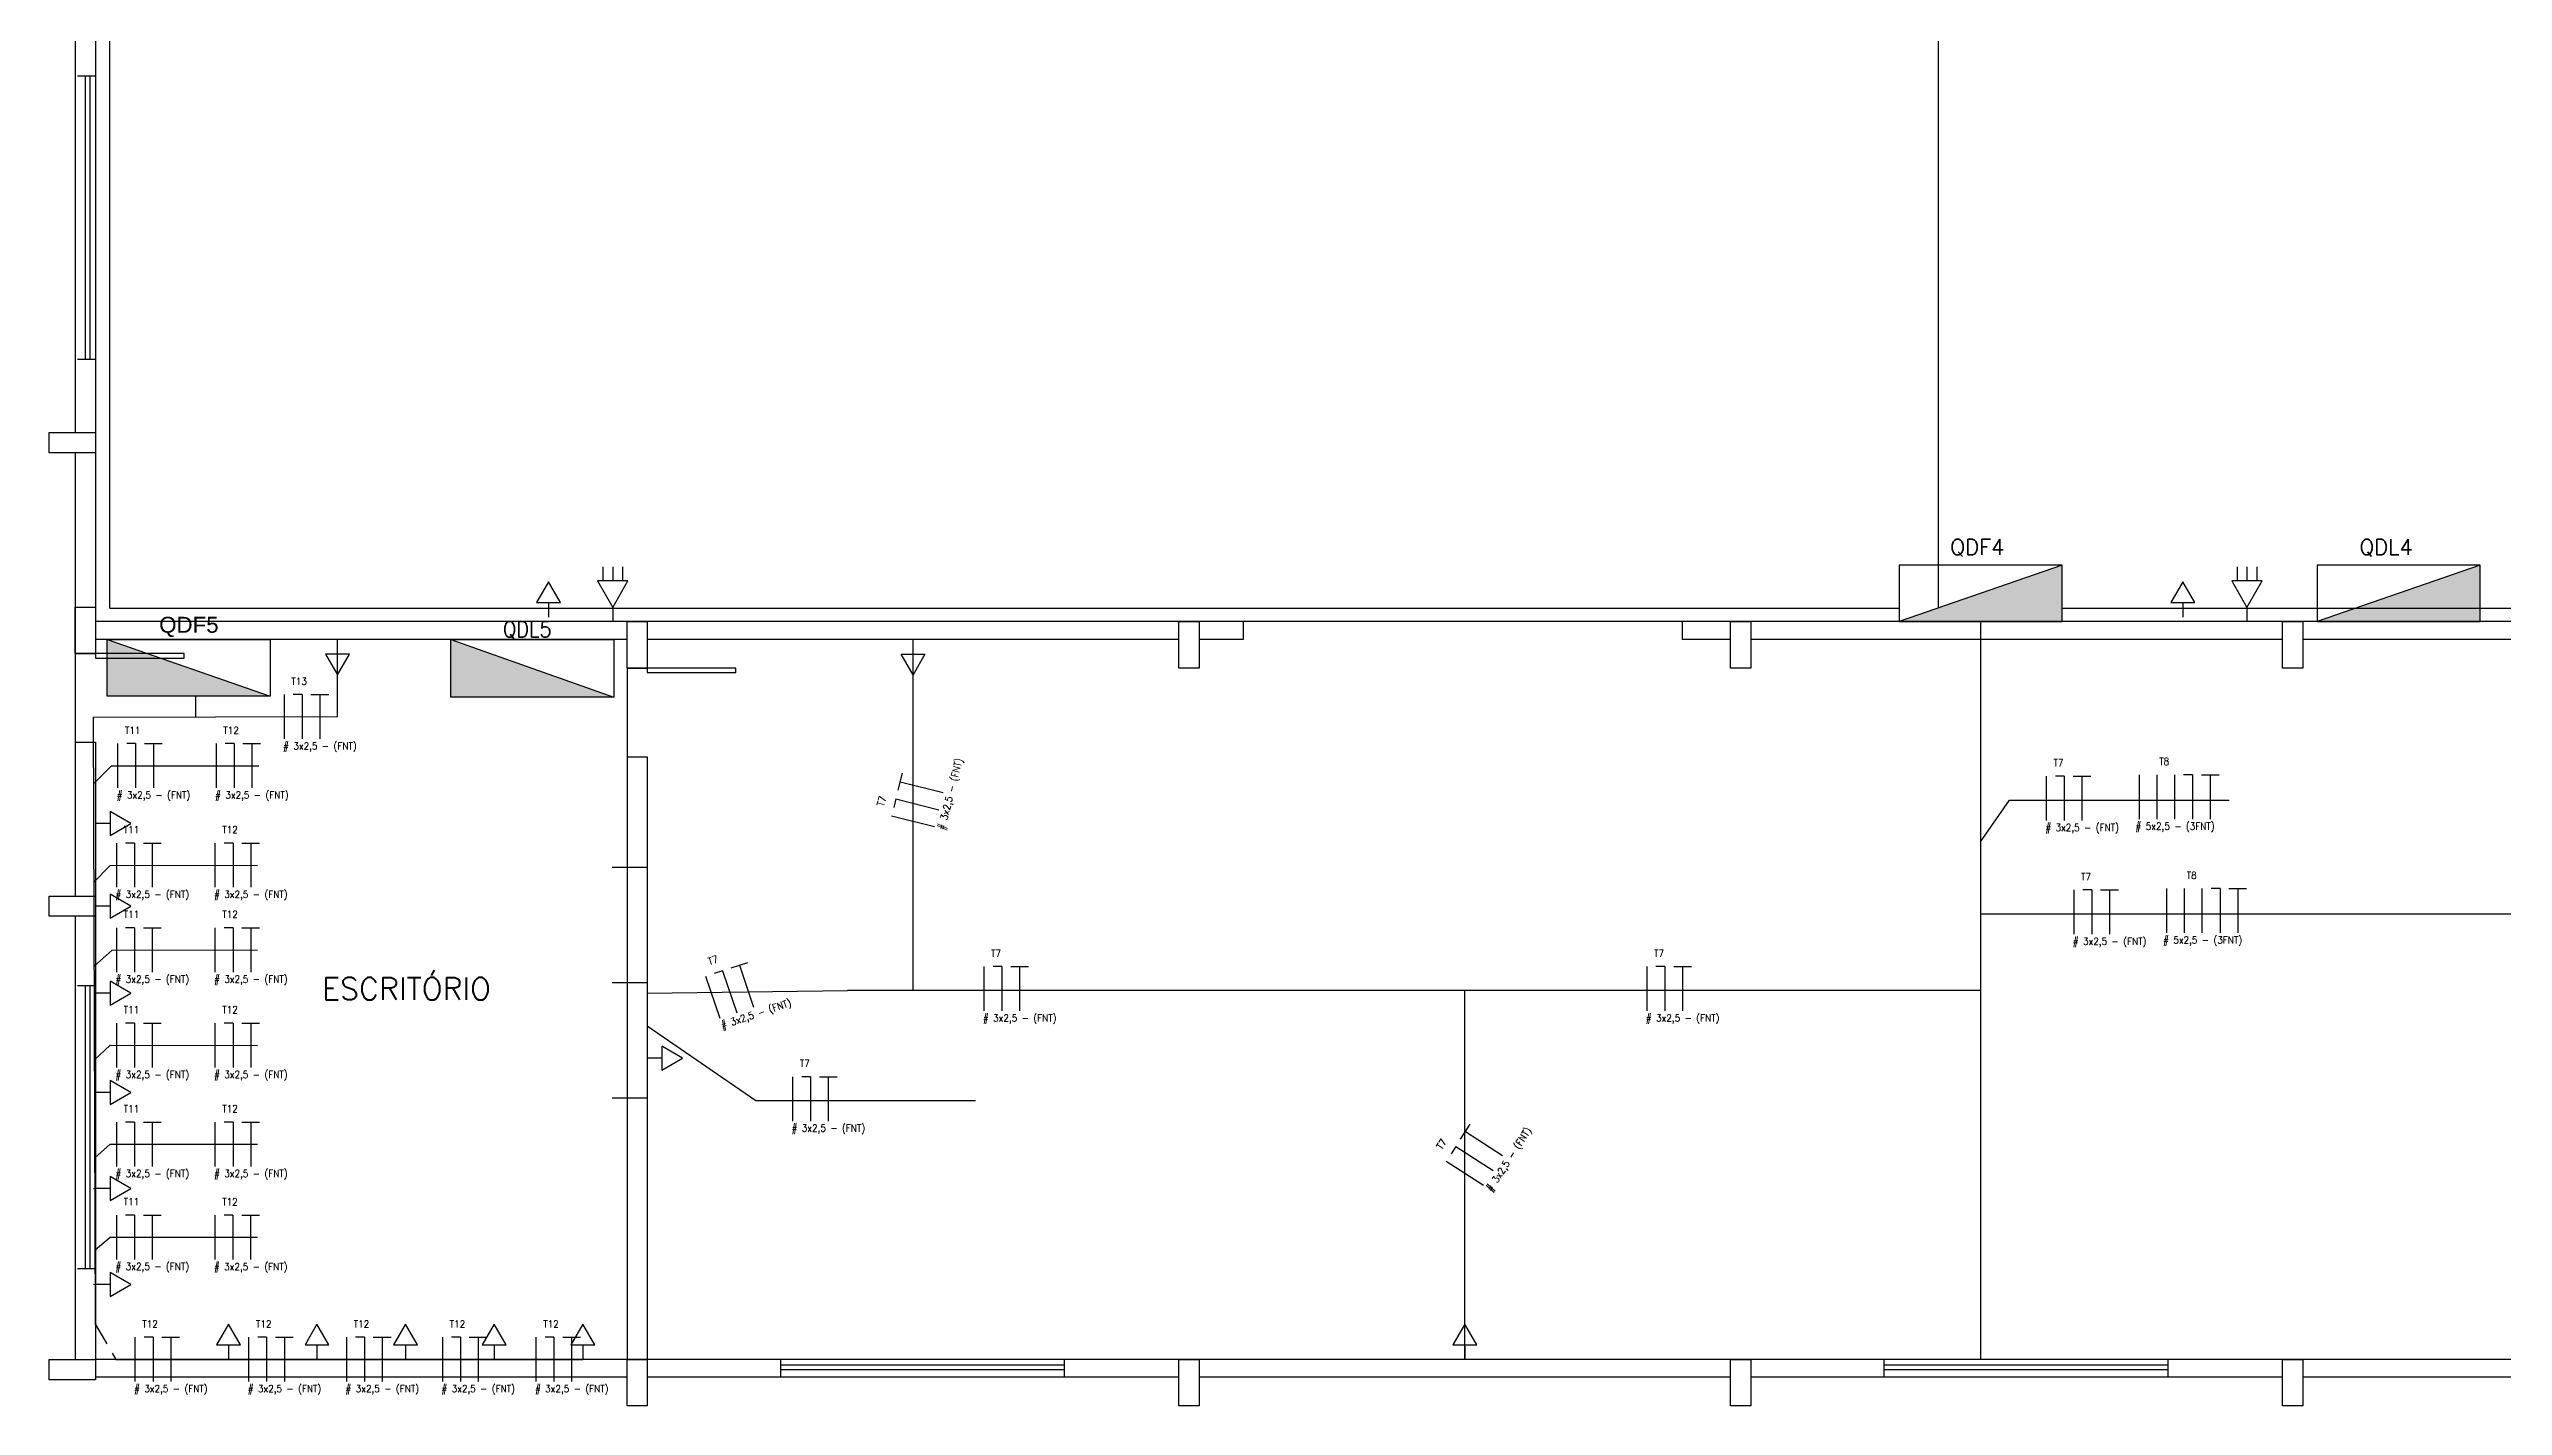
# Model space of a CAD drawing. Extents: x 196 to 641, y -49 to 322.
# Drawn here: x 356.24 to 383.95, y 79.12 to 94.43 of the extents above; entities that cross this region are included whole.
import ezdxf

# ---------------------------------------------------------------- set-up
doc = ezdxf.new("R2010")
doc.units = 0
doc.header["$MEASUREMENT"] = 0
doc.linetypes.add('HIDDEN', pattern=[0.375, 0.25, -0.125])
for name, color, linetype in [('_ARQ', 5, 'Continuous'), ('_ARQ-TEXTO', 4, 'Continuous'), ('_COTAS', 4, 'Continuous'), ('_ELT-PONTO', 2, 'Continuous'), ('_ELT-PONTO-TEXTO', 4, 'Continuous'), ('_ELT_ELETRODUTOS', 6, 'Continuous'), ('ELET_FIAÇÃO', 1, 'Continuous')]:
    doc.layers.add(name, color=color, linetype=linetype)
doc.styles.add('textstyle3', font='romans')
doc.styles.add('textstyle4', font='arial.ttf')
doc.styles.add('textstyle6', font='Standard')

# ---------------------------------------------------------------- blocks, each defined once
blk = doc.blocks.new('TOM_Monof_baixa')
at = {"layer": '_ELT-PONTO'}
for p, q in [((0.166, 0), (0, 0)), ((0.399, 0), (0.166, 0.135)), ((0.166, 0.135), (0.166, -0.135)), ((0.166, -0.135), (0.399, 0))]:
    blk.add_line(p, q, dxfattribs=at)
blk = doc.blocks.new('FIACAO_LAMP_FNT')
at = {"layer": 'ELET_FIAÇÃO', "color": 4, "linetype": 'Continuous'}
for p, q in [((0, -0.25), (0, 0.25)), ((0.2, 0.25), (0.1, 0.25)), ((0.2, 0.25), (0.2, -0.25)), ((0.3, 0.25), (0.5, 0.25)), ((0.4, 0.25), (0.4, -0.25))]:
    blk.add_line(p, q, dxfattribs=at)
at = {"layer": 'ELET_FIAÇÃO', "color": 4, "linetype": 'Continuous', "style": 'textstyle4'}
for tag, p in [('C', (0.079, 0.36)), ('B', (-0.014, -0.37))]:
    blk.add_attdef(tag, p, '', height=0.08, dxfattribs=at)
blk = doc.blocks.new('FIACAO_LAMP_ELETRO_3FNT')
at = {"layer": 'ELET_FIAÇÃO', "color": 4, "linetype": 'Continuous'}
for p, q in [((0, -0.25), (0, 0.25)), ((0.2, -0.25), (0.2, 0.25)), ((0.4, -0.25), (0.4, 0.25)), ((0.6, 0.25), (0.5, 0.25)), ((0.6, 0.25), (0.6, -0.25)), ((0.7, 0.25), (0.9, 0.25)), ((0.8, 0.25), (0.8, -0.25))]:
    blk.add_line(p, q, dxfattribs=at)
at = {"layer": 'ELET_FIAÇÃO', "color": 4, "linetype": 'Continuous', "style": 'textstyle4'}
for tag, p in [('C', (0.224, 0.36)), ('B', (-0.043, -0.37))]:
    blk.add_attdef(tag, p, '', height=0.08, dxfattribs=at)
blk = doc.blocks.new('TOM_Trif_Baixa')
at = {"layer": '_ELT-PONTO'}
for p, q in [((-0.619, 0.111), (-0.459, 0.111)), ((-0.619, 0), (-0.459, 0)), ((-0.16, 0), (0, 0)), ((-0.619, -0.111), (-0.459, -0.111))]:
    blk.add_line(p, q, dxfattribs=at)
blk.add_lwpolyline([(-0.16, 0), (-0.459, 0.172), (-0.459, -0.172)], close=True, dxfattribs=at)

msp = doc.modelspace()

# ---------------------------------------------------------------- hatches: boundary and pattern name
at = {"layer": '_ELT-PONTO', "linetype": 'Continuous', "transparency": 33554687}
for points in [[(378.969, 87.972), (378.969, 88.608), (377.128, 87.972)], [(383.69, 87.972), (383.69, 88.608), (381.849, 87.972)]]:
    msp.add_hatch(color=256, dxfattribs=at).paths.add_polyline_path(points, flags=0)
for points in [[(358.74, 87.13), (356.9, 87.77), (356.9, 87.13)], [(362.62, 87.12), (360.78, 87.76), (360.78, 87.12)]]:
    msp.add_hatch(color=256, dxfattribs=at).paths.add_polyline_path(points)

# ---------------------------------------------------------------- linework, layer by layer
at = {"layer": '_ARQ', "linetype": 'Continuous'}
for p, q in [((356.768, 124.175), (356.768, 87.611)), ((369.725, 87.972), (369.725, 87.772)), ((374.678, 87.972), (374.678, 87.772)), ((356.539, 87.611), (356.768, 87.611)), ((362.768, 87.447), (362.768, 79.647)), ((362.768, 87.447), (362.997, 87.447)), ((356.539, 86.611), (356.768, 86.611)), ((356.768, 86.611), (356.768, 79.647)), ((362.768, 86.447), (362.997, 86.447)), ((362.997, 86.447), (362.997, 79.647))]:
    msp.add_line(p, q, dxfattribs=at)
at = {"layer": '_ARQ'}
for p, q in [((356.539, 95.106), (356.539, 90.106)), ((356.565, 94.129), (356.768, 94.129)), ((356.65, 94.129), (356.65, 90.932)), ((356.703, 94.129), (356.703, 90.932)), ((356.768, 90.929), (356.565, 90.929)), ((356.539, 89.876), (356.539, 84.876)), ((400.141, 87.972), (356.768, 87.972)), ((362.768, 87.772), (356.768, 87.772)), ((368.997, 87.772), (362.997, 87.772)), ((369.725, 87.772), (369.226, 87.772)), ((375.226, 87.772), (374.678, 87.772)), ((381.456, 87.772), (375.456, 87.772)), ((387.685, 87.772), (381.685, 87.772)), ((356.539, 84.647), (356.539, 79.647)), ((356.565, 83.868), (356.768, 83.868)), ((356.65, 83.868), (356.65, 80.671)), ((356.703, 83.868), (356.703, 80.671)), ((356.768, 80.668), (356.565, 80.668)), ((409.943, 79.647), (356.768, 79.647)), ((364.503, 79.447), (364.503, 79.65)), ((364.503, 79.585), (367.7, 79.585)), ((364.503, 79.532), (367.7, 79.532)), ((367.703, 79.65), (367.703, 79.447)), ((376.962, 79.447), (376.962, 79.65)), ((376.962, 79.585), (380.159, 79.585)), ((376.962, 79.532), (380.159, 79.532)), ((380.162, 79.65), (380.162, 79.447)), ((362.768, 79.447), (356.768, 79.447)), ((368.997, 79.447), (362.997, 79.447)), ((375.226, 79.447), (369.226, 79.447)), ((381.456, 79.447), (375.456, 79.447)), ((387.685, 79.447), (381.685, 79.447))]:
    msp.add_line(p, q, dxfattribs=at)
for points in [[(356.244, 90.106), (356.768, 90.106), (356.768, 89.876), (356.244, 89.876)], [(356.768, 88.136), (356.768, 87.611), (356.539, 87.611), (356.539, 88.136)], [(362.997, 87.972), (362.997, 87.447), (362.768, 87.447), (362.768, 87.972)], [(369.226, 87.972), (369.226, 87.447), (368.997, 87.447), (368.997, 87.972)], [(375.456, 87.972), (375.456, 87.447), (375.226, 87.447), (375.226, 87.972)], [(381.685, 87.972), (381.685, 87.447), (381.456, 87.447), (381.456, 87.972)], [(356.244, 84.876), (356.768, 84.876), (356.768, 84.647), (356.244, 84.647)], [(356.244, 79.647), (356.768, 79.647), (356.768, 79.418), (356.244, 79.418)], [(362.997, 79.647), (362.997, 79.123), (362.768, 79.123), (362.768, 79.647)], [(369.226, 79.647), (369.226, 79.123), (368.997, 79.123), (368.997, 79.647)], [(375.456, 79.647), (375.456, 79.123), (375.226, 79.123), (375.226, 79.647)], [(381.685, 79.647), (381.685, 79.123), (381.456, 79.123), (381.456, 79.647)]]:
    msp.add_lwpolyline(points, close=True, dxfattribs=at)
at = {"layer": '_ARQ', "linetype": 'Continuous'}
for points in [[(357.768, 87.611), (356.768, 87.611), (356.768, 87.561), (357.768, 87.561)], [(363.997, 87.447), (362.997, 87.447), (362.997, 87.397), (363.997, 87.397)]]:
    msp.add_lwpolyline(points, close=True, dxfattribs=at)
at = {"layer": '_ELT-PONTO', "linetype": 'Continuous'}
for p, q in [((378.969, 88.608), (377.128, 87.972)), ((383.69, 88.608), (381.849, 87.972)), ((356.9, 87.77), (358.74, 87.13)), ((360.78, 87.77), (362.62, 87.12))]:
    msp.add_line(p, q, dxfattribs=at)
for points in [[(378.969, 87.972), (378.969, 88.608), (377.128, 88.608), (377.128, 87.972)], [(383.69, 87.972), (383.69, 88.608), (381.849, 88.608), (381.849, 87.972)], [(356.9, 87.13), (356.9, 87.77), (358.74, 87.77), (358.74, 87.13)], [(360.78, 87.12), (360.78, 87.77), (362.62, 87.77), (362.62, 87.12)]]:
    msp.add_lwpolyline(points, close=True, dxfattribs=at)
at = {"layer": '_ELT_ELETRODUTOS', "linetype": 'Continuous'}
for p, q in [((377.574, 88.125), (377.574, 126.294)), ((356.93, 88.125), (356.93, 109.274)), ((356.93, 88.125), (377.128, 88.125)), ((378.969, 88.125), (400.017, 88.125)), ((378.049, 87.972), (378.049, 79.647)), ((359.5, 86.9), (359.5, 87.77)), ((365.997, 83.809), (365.997, 87.772)), ((357.9, 86.9), (357.9, 87.13)), ((356.744, 86.894), (359.5, 86.9)), ((356.768, 80.04), (356.744, 86.894)), ((356.744, 86.143), (356.947, 86.345)), ((356.947, 86.345), (358.611, 86.345)), ((378.049, 85.489), (378.377, 85.959)), ((378.377, 85.959), (380.856, 85.959)), ((356.744, 85.03), (356.932, 85.219)), ((356.932, 85.219), (358.598, 85.224)), ((362.6, 85.2), (363, 85.2)), ((378.049, 84.675), (391.065, 84.675)), ((356.754, 84.085), (356.956, 84.265)), ((356.956, 84.265), (358.598, 84.268)), ((362.6, 83.9), (363, 83.9)), ((362.997, 83.778), (365.258, 83.809)), ((362.997, 83.778), (362.997, 83.047)), ((378.049, 83.809), (365.258, 83.809)), ((372.226, 79.647), (372.226, 83.809)), ((362.997, 83.413), (364.224, 82.567)), ((356.758, 83.027), (356.934, 83.192)), ((356.934, 83.192), (358.598, 83.191)), ((362.6, 82.6), (363, 82.6)), ((364.224, 82.567), (366.702, 82.567)), ((356.762, 81.923), (356.932, 82.076)), ((356.932, 82.076), (358.598, 82.075)), ((356.744, 81.576), (356.768, 81.576)), ((356.765, 80.885), (356.932, 81.027)), ((356.932, 81.027), (358.598, 81.025)), ((356.744, 80.495), (356.768, 80.494))]:
    msp.add_line(p, q, dxfattribs=at)
at = {"layer": '_ELT_ELETRODUTOS', "linetype": 'HIDDEN'}
msp.add_line((356.768, 80.04), (356.997, 79.647), dxfattribs=at)
at = {"layer": '_ELT_ELETRODUTOS'}
for points in [[(356.997, 79.647), (362.268, 79.647)], [(358.268, 79.647), (359.268, 79.647)], [(358.268, 79.647), (360.268, 79.647)]]:
    msp.add_lwpolyline(points, dxfattribs=at)

# ---------------------------------------------------------------- block references
at = {"layer": '_COTAS', "linetype": 'Continuous'}
for name, p, rotation in [('TOM_Monof_baixa', (361.881, 88.021), 89.99999999999999), ('TOM_Trif_Baixa', (362.607, 87.972), 270), ('TOM_Monof_baixa', (380.331, 88.021), 89.99999999999999), ('TOM_Trif_Baixa', (381.056, 87.972), 270), ('TOM_Monof_baixa', (359.5, 87.77), 270), ('TOM_Monof_baixa', (372.226, 79.647), 89.99999999999999)]:
    msp.add_blockref(name, p, dxfattribs=dict(at, rotation=rotation))
at = {"layer": '_COTAS', "linetype": 'Continuous', "xscale": -1, "rotation": 90}
msp.add_blockref('TOM_Monof_baixa', (365.997, 87.772), dxfattribs=at)
at = {"layer": '_COTAS', "linetype": 'Continuous'}
for p in [(356.767, 85.694), (356.768, 84.762), (356.768, 83.78), (362.997, 83.047), (356.768, 82.66), (356.768, 81.576), (356.768, 80.494)]:
    msp.add_blockref('TOM_Monof_baixa', p, dxfattribs=at)
at = {"layer": '_COTAS', "rotation": 89.99999999999999}
for p in [(358.268, 79.647), (359.268, 79.647), (360.268, 79.647), (361.268, 79.647), (362.268, 79.647)]:
    msp.add_blockref('TOM_Monof_baixa', p, dxfattribs=at)
at = {"layer": '_ELT_ELETRODUTOS', "linetype": 'Continuous'}
ref = msp.add_blockref('FIACAO_LAMP_FNT', (358.9, 86.899), dxfattribs=at)
ref.add_attrib('C', 'T13', (358.979, 87.259), dxfattribs={"layer": 'ELET_FIAÇÃO', "color": 4, "linetype": 'Continuous', "height": 0.08, "style": 'textstyle6'})
ref.add_attrib('B', '# 3x2,5 - (FNT)', (358.886, 86.529), dxfattribs={"layer": 'ELET_FIAÇÃO', "color": 4, "linetype": 'Continuous', "height": 0.08, "style": 'textstyle6'})
ref = msp.add_blockref('FIACAO_LAMP_FNT', (357.021, 86.345), dxfattribs=at)
ref.add_attrib('C', 'T11', (357.1, 86.705), dxfattribs={"layer": 'ELET_FIAÇÃO', "color": 4, "linetype": 'Continuous', "height": 0.08, "style": 'textstyle6'})
ref.add_attrib('B', '# 3x2,5 - (FNT)', (357.007, 85.975), dxfattribs={"layer": 'ELET_FIAÇÃO', "color": 4, "linetype": 'Continuous', "height": 0.08, "style": 'textstyle6'})
ref = msp.add_blockref('FIACAO_LAMP_FNT', (358.132, 86.345), dxfattribs=at)
ref.add_attrib('C', 'T12', (358.211, 86.705), dxfattribs={"layer": 'ELET_FIAÇÃO', "color": 4, "linetype": 'Continuous', "height": 0.08, "style": 'textstyle6'})
ref.add_attrib('B', '# 3x2,5 - (FNT)', (358.118, 85.975), dxfattribs={"layer": 'ELET_FIAÇÃO', "color": 4, "linetype": 'Continuous', "height": 0.08, "style": 'textstyle6'})
ref = msp.add_blockref('FIACAO_LAMP_ELETRO_3FNT', (379.841, 85.994), dxfattribs=at)
ref.add_attrib('C', 'T8', (380.065, 86.354), dxfattribs={"layer": 'ELET_FIAÇÃO', "color": 4, "linetype": 'Continuous', "height": 0.08, "style": 'textstyle6'})
ref.add_attrib('B', '# 5x2,5 - (3FNT)', (379.798, 85.624), dxfattribs={"layer": 'ELET_FIAÇÃO', "color": 4, "linetype": 'Continuous', "height": 0.08, "style": 'textstyle6'})
ref = msp.add_blockref('FIACAO_LAMP_FNT', (365.997, 85.717), dxfattribs=dict(at, rotation=75.88661830339078))
ref.add_attrib('B', '# 3x2,5 - (FNT)', (366.353, 85.614), dxfattribs={"layer": 'ELET_FIAÇÃO', "color": 4, "linetype": 'Continuous', "height": 0.08, "rotation": 75.8866, "style": 'textstyle6'})
ref.add_attrib('C', 'T7', (365.667, 85.882), dxfattribs={"layer": 'ELET_FIAÇÃO', "color": 4, "linetype": 'Continuous', "height": 0.08, "rotation": 75.8866, "style": 'textstyle6'})
ref = msp.add_blockref('FIACAO_LAMP_FNT', (378.793, 85.979), dxfattribs=at)
ref.add_attrib('B', '# 3x2,5 - (FNT)', (378.78, 85.609), dxfattribs={"layer": 'ELET_FIAÇÃO', "color": 4, "linetype": 'Continuous', "height": 0.08, "style": 'textstyle6'})
ref.add_attrib('C', 'T7', (378.872, 86.339), dxfattribs={"layer": 'ELET_FIAÇÃO', "color": 4, "linetype": 'Continuous', "height": 0.08, "style": 'textstyle6'})
ref = msp.add_blockref('FIACAO_LAMP_FNT', (357.008, 85.224), dxfattribs=at)
ref.add_attrib('C', 'T11', (357.087, 85.584), dxfattribs={"layer": 'ELET_FIAÇÃO', "color": 4, "linetype": 'Continuous', "height": 0.08, "style": 'textstyle6'})
ref.add_attrib('B', '# 3x2,5 - (FNT)', (356.994, 84.854), dxfattribs={"layer": 'ELET_FIAÇÃO', "color": 4, "linetype": 'Continuous', "height": 0.08, "style": 'textstyle6'})
ref = msp.add_blockref('FIACAO_LAMP_FNT', (358.12, 85.224), dxfattribs=at)
ref.add_attrib('C', 'T12', (358.199, 85.584), dxfattribs={"layer": 'ELET_FIAÇÃO', "color": 4, "linetype": 'Continuous', "height": 0.08, "style": 'textstyle6'})
ref.add_attrib('B', '# 3x2,5 - (FNT)', (358.106, 84.854), dxfattribs={"layer": 'ELET_FIAÇÃO', "color": 4, "linetype": 'Continuous', "height": 0.08, "style": 'textstyle6'})
ref = msp.add_blockref('FIACAO_LAMP_FNT', (379.104, 84.695), dxfattribs=at)
ref.add_attrib('B', '# 3x2,5 - (FNT)', (379.09, 84.325), dxfattribs={"layer": 'ELET_FIAÇÃO', "color": 4, "linetype": 'Continuous', "height": 0.08, "style": 'textstyle6'})
ref.add_attrib('C', 'T7', (379.183, 85.055), dxfattribs={"layer": 'ELET_FIAÇÃO', "color": 4, "linetype": 'Continuous', "height": 0.08, "style": 'textstyle6'})
ref = msp.add_blockref('FIACAO_LAMP_ELETRO_3FNT', (380.152, 84.71), dxfattribs=at)
ref.add_attrib('C', 'T8', (380.376, 85.07), dxfattribs={"layer": 'ELET_FIAÇÃO', "color": 4, "linetype": 'Continuous', "height": 0.08, "style": 'textstyle6'})
ref.add_attrib('B', '# 5x2,5 - (3FNT)', (380.109, 84.34), dxfattribs={"layer": 'ELET_FIAÇÃO', "color": 4, "linetype": 'Continuous', "height": 0.08, "style": 'textstyle6'})
ref = msp.add_blockref('FIACAO_LAMP_FNT', (357.008, 84.268), dxfattribs=at)
ref.add_attrib('C', 'T11', (357.087, 84.628), dxfattribs={"layer": 'ELET_FIAÇÃO', "color": 4, "linetype": 'Continuous', "height": 0.08, "style": 'textstyle6'})
ref.add_attrib('B', '# 3x2,5 - (FNT)', (356.994, 83.898), dxfattribs={"layer": 'ELET_FIAÇÃO', "color": 4, "linetype": 'Continuous', "height": 0.08, "style": 'textstyle6'})
ref = msp.add_blockref('FIACAO_LAMP_FNT', (358.12, 84.268), dxfattribs=at)
ref.add_attrib('C', 'T12', (358.199, 84.628), dxfattribs={"layer": 'ELET_FIAÇÃO', "color": 4, "linetype": 'Continuous', "height": 0.08, "style": 'textstyle6'})
ref.add_attrib('B', '# 3x2,5 - (FNT)', (358.106, 83.898), dxfattribs={"layer": 'ELET_FIAÇÃO', "color": 4, "linetype": 'Continuous', "height": 0.08, "style": 'textstyle6'})
ref = msp.add_blockref('FIACAO_LAMP_FNT', (366.8, 83.829), dxfattribs=at)
ref.add_attrib('B', '# 3x2,5 - (FNT)', (366.786, 83.459), dxfattribs={"layer": 'ELET_FIAÇÃO', "color": 4, "linetype": 'Continuous', "height": 0.08, "style": 'textstyle6'})
ref.add_attrib('C', 'T7', (366.878, 84.189), dxfattribs={"layer": 'ELET_FIAÇÃO', "color": 4, "linetype": 'Continuous', "height": 0.08, "style": 'textstyle6'})
ref = msp.add_blockref('FIACAO_LAMP_FNT', (374.284, 83.829), dxfattribs=at)
ref.add_attrib('B', '# 3x2,5 - (FNT)', (374.27, 83.459), dxfattribs={"layer": 'ELET_FIAÇÃO', "color": 4, "linetype": 'Continuous', "height": 0.08, "style": 'textstyle6'})
ref.add_attrib('C', 'T7', (374.363, 84.189), dxfattribs={"layer": 'ELET_FIAÇÃO', "color": 4, "linetype": 'Continuous', "height": 0.08, "style": 'textstyle6'})
ref = msp.add_blockref('FIACAO_LAMP_FNT', (363.738, 83.731), dxfattribs=dict(at, rotation=18.63469469195126))
ref.add_attrib('B', '# 3x2,5 - (FNT)', (363.843, 83.375), dxfattribs={"layer": 'ELET_FIAÇÃO', "color": 4, "linetype": 'Continuous', "height": 0.08, "rotation": 18.6347, "style": 'textstyle6'})
ref.add_attrib('C', 'T7', (363.698, 84.097), dxfattribs={"layer": 'ELET_FIAÇÃO', "color": 4, "linetype": 'Continuous', "height": 0.08, "rotation": 18.6347, "style": 'textstyle6'})
ref = msp.add_blockref('FIACAO_LAMP_FNT', (357.008, 83.192), dxfattribs=at)
ref.add_attrib('C', 'T11', (357.087, 83.552), dxfattribs={"layer": 'ELET_FIAÇÃO', "color": 4, "linetype": 'Continuous', "height": 0.08, "style": 'textstyle6'})
ref.add_attrib('B', '# 3x2,5 - (FNT)', (356.994, 82.822), dxfattribs={"layer": 'ELET_FIAÇÃO', "color": 4, "linetype": 'Continuous', "height": 0.08, "style": 'textstyle6'})
ref = msp.add_blockref('FIACAO_LAMP_FNT', (358.12, 83.192), dxfattribs=at)
ref.add_attrib('C', 'T12', (358.199, 83.552), dxfattribs={"layer": 'ELET_FIAÇÃO', "color": 4, "linetype": 'Continuous', "height": 0.08, "style": 'textstyle6'})
ref.add_attrib('B', '# 3x2,5 - (FNT)', (358.106, 82.822), dxfattribs={"layer": 'ELET_FIAÇÃO', "color": 4, "linetype": 'Continuous', "height": 0.08, "style": 'textstyle6'})
ref = msp.add_blockref('FIACAO_LAMP_FNT', (364.64, 82.587), dxfattribs=at)
ref.add_attrib('B', '# 3x2,5 - (FNT)', (364.626, 82.217), dxfattribs={"layer": 'ELET_FIAÇÃO', "color": 4, "linetype": 'Continuous', "height": 0.08, "style": 'textstyle6'})
ref.add_attrib('C', 'T7', (364.719, 82.947), dxfattribs={"layer": 'ELET_FIAÇÃO', "color": 4, "linetype": 'Continuous', "height": 0.08, "style": 'textstyle6'})
ref = msp.add_blockref('FIACAO_LAMP_FNT', (357.008, 82.075), dxfattribs=at)
ref.add_attrib('C', 'T11', (357.087, 82.435), dxfattribs={"layer": 'ELET_FIAÇÃO', "color": 4, "linetype": 'Continuous', "height": 0.08, "style": 'textstyle6'})
ref.add_attrib('B', '# 3x2,5 - (FNT)', (356.994, 81.705), dxfattribs={"layer": 'ELET_FIAÇÃO', "color": 4, "linetype": 'Continuous', "height": 0.08, "style": 'textstyle6'})
ref = msp.add_blockref('FIACAO_LAMP_FNT', (358.12, 82.075), dxfattribs=at)
ref.add_attrib('C', 'T12', (358.199, 82.435), dxfattribs={"layer": 'ELET_FIAÇÃO', "color": 4, "linetype": 'Continuous', "height": 0.08, "style": 'textstyle6'})
ref.add_attrib('B', '# 3x2,5 - (FNT)', (358.106, 81.705), dxfattribs={"layer": 'ELET_FIAÇÃO', "color": 4, "linetype": 'Continuous', "height": 0.08, "style": 'textstyle6'})
ref = msp.add_blockref('FIACAO_LAMP_FNT', (372.226, 81.746), dxfattribs=dict(at, rotation=57.15631258558214))
ref.add_attrib('B', '# 3x2,5 - (FNT)', (372.53, 81.534), dxfattribs={"layer": 'ELET_FIAÇÃO', "color": 4, "linetype": 'Continuous', "height": 0.08, "rotation": 57.1563, "style": 'textstyle6'})
ref.add_attrib('C', 'T7', (371.967, 82.007), dxfattribs={"layer": 'ELET_FIAÇÃO', "color": 4, "linetype": 'Continuous', "height": 0.08, "rotation": 57.1563, "style": 'textstyle6'})
ref = msp.add_blockref('FIACAO_LAMP_FNT', (357.008, 81.026), dxfattribs=at)
ref.add_attrib('C', 'T11', (357.087, 81.386), dxfattribs={"layer": 'ELET_FIAÇÃO', "color": 4, "linetype": 'Continuous', "height": 0.08, "style": 'textstyle6'})
ref.add_attrib('B', '# 3x2,5 - (FNT)', (356.994, 80.656), dxfattribs={"layer": 'ELET_FIAÇÃO', "color": 4, "linetype": 'Continuous', "height": 0.08, "style": 'textstyle6'})
ref = msp.add_blockref('FIACAO_LAMP_FNT', (358.119, 81.025), dxfattribs=at)
ref.add_attrib('C', 'T12', (358.198, 81.385), dxfattribs={"layer": 'ELET_FIAÇÃO', "color": 4, "linetype": 'Continuous', "height": 0.08, "style": 'textstyle6'})
ref.add_attrib('B', '# 3x2,5 - (FNT)', (358.105, 80.655), dxfattribs={"layer": 'ELET_FIAÇÃO', "color": 4, "linetype": 'Continuous', "height": 0.08, "style": 'textstyle6'})
at = {"layer": '_ELT_ELETRODUTOS'}
ref = msp.add_blockref('FIACAO_LAMP_FNT', (357.217, 79.647), dxfattribs=at)
ref.add_attrib('C', 'T12', (357.296, 80.007), dxfattribs={"layer": 'ELET_FIAÇÃO', "color": 4, "linetype": 'Continuous', "height": 0.08, "style": 'textstyle6'})
ref.add_attrib('B', '# 3x2,5 - (FNT)', (357.203, 79.277), dxfattribs={"layer": 'ELET_FIAÇÃO', "color": 4, "linetype": 'Continuous', "height": 0.08, "style": 'textstyle6'})
ref = msp.add_blockref('FIACAO_LAMP_FNT', (358.5, 79.647), dxfattribs=at)
ref.add_attrib('C', 'T12', (358.579, 80.007), dxfattribs={"layer": 'ELET_FIAÇÃO', "color": 4, "linetype": 'Continuous', "height": 0.08, "style": 'textstyle6'})
ref.add_attrib('B', '# 3x2,5 - (FNT)', (358.486, 79.277), dxfattribs={"layer": 'ELET_FIAÇÃO', "color": 4, "linetype": 'Continuous', "height": 0.08, "style": 'textstyle6'})
ref = msp.add_blockref('FIACAO_LAMP_FNT', (359.604, 79.647), dxfattribs=at)
ref.add_attrib('C', 'T12', (359.683, 80.007), dxfattribs={"layer": 'ELET_FIAÇÃO', "color": 4, "linetype": 'Continuous', "height": 0.08, "style": 'textstyle6'})
ref.add_attrib('B', '# 3x2,5 - (FNT)', (359.59, 79.277), dxfattribs={"layer": 'ELET_FIAÇÃO', "color": 4, "linetype": 'Continuous', "height": 0.08, "style": 'textstyle6'})
ref = msp.add_blockref('FIACAO_LAMP_FNT', (360.687, 79.648), dxfattribs=at)
ref.add_attrib('C', 'T12', (360.766, 80.008), dxfattribs={"layer": 'ELET_FIAÇÃO', "color": 4, "linetype": 'Continuous', "height": 0.08, "style": 'textstyle6'})
ref.add_attrib('B', '# 3x2,5 - (FNT)', (360.673, 79.278), dxfattribs={"layer": 'ELET_FIAÇÃO', "color": 4, "linetype": 'Continuous', "height": 0.08, "style": 'textstyle6'})
ref = msp.add_blockref('FIACAO_LAMP_FNT', (361.743, 79.647), dxfattribs=at)
ref.add_attrib('C', 'T12', (361.822, 80.007), dxfattribs={"layer": 'ELET_FIAÇÃO', "color": 4, "linetype": 'Continuous', "height": 0.08, "style": 'textstyle6'})
ref.add_attrib('B', '# 3x2,5 - (FNT)', (361.729, 79.277), dxfattribs={"layer": 'ELET_FIAÇÃO', "color": 4, "linetype": 'Continuous', "height": 0.08, "style": 'textstyle6'})

# ---------------------------------------------------------------- texts
at = {"layer": '_ARQ-TEXTO', "style": 'textstyle3'}
msp.add_text('ESCRITÓRIO', height=0.25, dxfattribs=at).set_placement((359.325, 83.705))
at = {"layer": '_ELT-PONTO-TEXTO'}
for s, style, p in [('QDF4', 'textstyle3', (377.707, 88.725)), ('QDL4', 'textstyle3', (382.326, 88.725)), ('QDL5', 'textstyle6', (361.367, 87.797))]:
    msp.add_text(s, height=0.176, dxfattribs=dict(at, style=style)).set_placement(p)
at = {"layer": '_ELT-PONTO-TEXTO', "linetype": 'Continuous', "insert": (357.487, 87.797), "char_height": 0.18, "width": 2, "attachment_point": 7, "style": 'textstyle4'}
msp.add_mtext('QDF5', dxfattribs=at)

doc.saveas('drawing.dxf')
